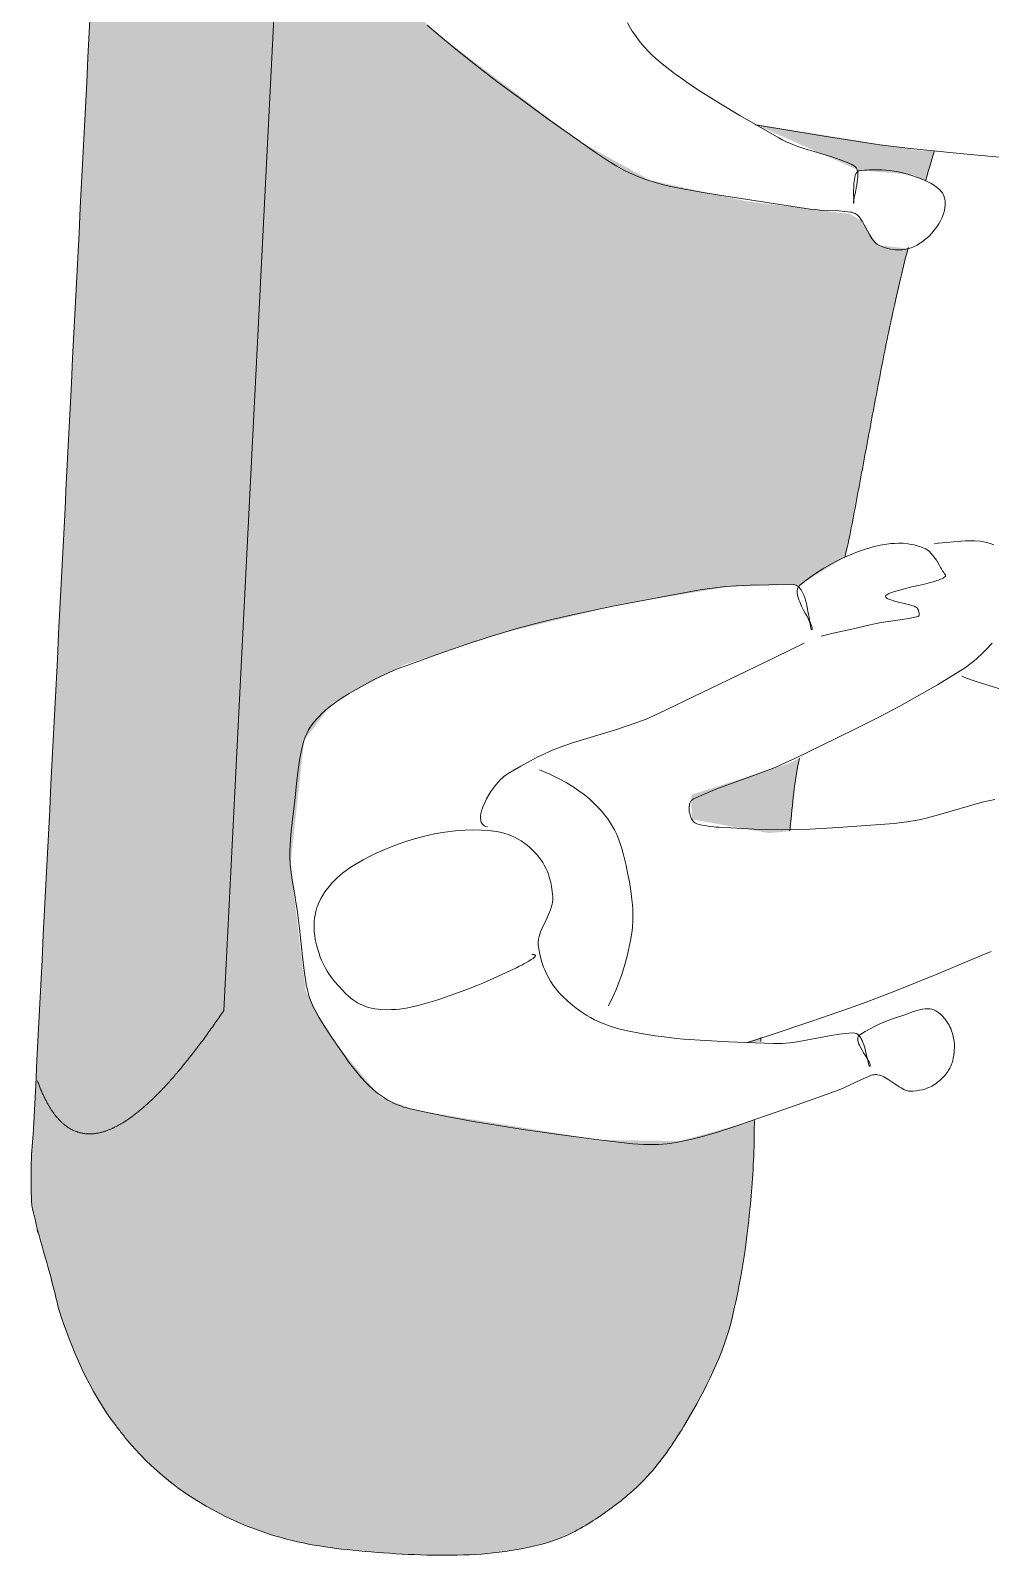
# Model space of a CAD drawing. Header units: millimetres. Extents: x 77208 to 83183, y 651 to 49284.
# Drawn here: x 79278 to 80255, y 36376 to 37927 of the extents above; entities that cross this region are included whole.
import ezdxf

# ---------------------------------------------------------------- set-up
doc = ezdxf.new("R2010")
doc.units = ezdxf.units.MM
doc.header["$MEASUREMENT"] = 0
doc.layers.add('FURN-FREE', color=1, linetype='Continuous', lineweight=0)
doc.layers.add('PRES-PEOP', color=42, linetype='Continuous', lineweight=0)

# ---------------------------------------------------------------- blocks, each defined once
blk = doc.blocks.new('MAN14_7')
at = {"color": 0, "linetype": 'ByBlock', "lineweight": -2, "flags": 128}
for points in [[(2.137, 2.732), (2.125, 3.008), (2.103, 3.422), (2.079, 3.836), (2.067, 4.015), (2.038, 4.328), (1.984, 4.796), (1.927, 5.263)], [(1.861, -0.742), (1.968, -0.54), (2.045, -0.388), (2.158, -0.159), (2.267, 0.072), (2.374, 0.308), (2.53, 0.663), (2.683, 1.021), (2.759, 1.204), (2.813, 1.342), (2.85, 1.447), (2.873, 1.527), (2.889, 1.587), (2.908, 1.679), (2.915, 1.725), (2.921, 1.772), (2.929, 1.868), (2.933, 1.951), (2.934, 2.024), (2.933, 2.151), (2.925, 2.341), (2.915, 2.532), (2.887, 2.997), (2.856, 3.462), (2.851, 3.513), (2.845, 3.558), (2.832, 3.635), (2.812, 3.752), (2.804, 3.81), (2.798, 3.869), (2.798, 3.883), (2.799, 3.896), (2.801, 3.908), (2.804, 3.919), (2.813, 3.94), (2.825, 3.96), (2.838, 3.977), (2.851, 3.992), (2.865, 4.007), (2.894, 4.033), (2.948, 4.078), (2.987, 4.112), (3.014, 4.139), (3.032, 4.159), (3.044, 4.176), (3.051, 4.188), (3.061, 4.208), (3.067, 4.228), (3.071, 4.247), (3.074, 4.266), (3.076, 4.284), (3.079, 4.318), (3.079, 4.348), (3.078, 4.375), (3.075, 4.398), (3.072, 4.418), (3.069, 4.436), (3.061, 4.466), (3.053, 4.488), (3.047, 4.503), (3.036, 4.526), (3.023, 4.548), (3.013, 4.563), (3.002, 4.577), (2.982, 4.602), (2.963, 4.622), (2.945, 4.639), (2.929, 4.654), (2.914, 4.666), (2.887, 4.686), (2.866, 4.701), (2.833, 4.722), (2.798, 4.741), (2.773, 4.753), (2.747, 4.764), (2.723, 4.773), (2.699, 4.78), (2.676, 4.786), (2.654, 4.79), (2.634, 4.793), (2.615, 4.796), (2.579, 4.798), (2.549, 4.797), (2.523, 4.794), (2.501, 4.79), (2.483, 4.784), (2.468, 4.779), (2.455, 4.773), (2.434, 4.761), (2.419, 4.75), (2.409, 4.741), (2.396, 4.726), (2.384, 4.708), (2.372, 4.686), (2.362, 4.665), (2.354, 4.645), (2.34, 4.607), (2.331, 4.573), (2.324, 4.543), (2.318, 4.517), (2.311, 4.47), (2.303, 4.4), (2.297, 4.33), (2.295, 4.3), (2.294, 4.271), (2.296, 4.216), (2.3, 4.167), (2.306, 4.124), (2.311, 4.087), (2.317, 4.055), (2.329, 4.001), (2.339, 3.963), (2.346, 3.936), (2.352, 3.917), (2.36, 3.89), (2.369, 3.865), (2.373, 3.858), (2.378, 3.853), (2.384, 3.848), (2.391, 3.845), (2.399, 3.842), (2.408, 3.84), (2.417, 3.838), (2.426, 3.837), (2.446, 3.837), (2.467, 3.837), (2.487, 3.839), (2.506, 3.841), (2.544, 3.847), (2.576, 3.853), (2.603, 3.859), (2.626, 3.864), (2.644, 3.868), (2.658, 3.871), (2.67, 3.874), (2.679, 3.876), (2.685, 3.878), (2.691, 3.879), (2.698, 3.88), (2.702, 3.881), (2.703, 3.881), (2.704, 3.881), (2.703, 3.88), (2.7, 3.879), (2.695, 3.878), (2.689, 3.877), (2.682, 3.876), (2.674, 3.876), (2.666, 3.876), (2.648, 3.875), (2.629, 3.875), (2.609, 3.875), (2.589, 3.875), (2.55, 3.875), (2.514, 3.873), (2.483, 3.871), (2.457, 3.868), (2.435, 3.865), (2.416, 3.861), (2.401, 3.858), (2.389, 3.854), (2.379, 3.85), (2.363, 3.842), (2.353, 3.835), (2.347, 3.83), (2.339, 3.821), (2.334, 3.81), (2.322, 3.771), (2.313, 3.731), (2.306, 3.691), (2.301, 3.652), (2.292, 3.575), (2.286, 3.504), (2.277, 3.375), (2.268, 3.277), (2.26, 3.204), (2.252, 3.15), (2.237, 3.071), (2.228, 3.033), (2.217, 2.996), (2.078, 2.56), (2.005, 2.342), (1.927, 2.125), (1.875, 1.992), (1.834, 1.893), (1.802, 1.82), (1.75, 1.711), (1.723, 1.656), (1.694, 1.601), (1.67, 1.559), (1.647, 1.521), (1.599, 1.453), (1.554, 1.396), (1.512, 1.348), (1.474, 1.308), (1.403, 1.241)]]:
    blk.add_lwpolyline(points, dxfattribs=at)
blk = doc.blocks.new('*U84')
at = {"color": 7, "linetype": 'ByBlock', "lineweight": -2}
blk.add_wipeout([(255.1, 39.7), (265, -66), (265, -165.8), (241.7, -244.5), (162.6, -415.9), (139.3, -447.2), (68.1, -479.1), (15.6, -491.1), (-111.5, -471.8), (-230.6, -423.9), (-259.8, -385.3), (-277.1, -305.5), (-281.1, -198.4), (-277.1, -76), (-264.5, 34.4), (-247.2, 104.9), (-265.8, 169.5), (-247.9, 240.6), (-250.5, 247.5), (-219.9, 321.7), (-144.1, 357.7), (-132.1, 372.4), (-136.8, 403), (-120.8, 476.1), (-98.8, 490.1), (-78.9, 474.1), (-72.9, 453.5), (-70.9, 309.8), (-116.8, 235.3), (-88.9, 108.3), (-75.1, 45.5), (-72.2, -28.8), (-71.1, -59.6), (-47, -66), (-12.4, 5.8), (12.3, 138.9), (15.6, 220.7), (28.2, 279.9), (66.8, 305.2), (123.3, 291.9), (151.9, 250.6), (177.2, 93.6), (186.5, -74.7), (209.8, 39.1), (202.5, 94.3), (210.5, 123.6), (230.4, 133.5), (257.1, 125.6), (277, 103.6), (280.3, 73.7), (259.7, 53.7)], dxfattribs=at)
at = {"linetype": 'ByBlock', "lineweight": -2, "xscale": 100.0000000000001, "yscale": 100.0000000000001, "zscale": 100.0000000000001}
blk.add_blockref('MAN14_7', (-26.7, -346.8), dxfattribs=at)
blk = doc.blocks.new('MAN14_8')
at = {"color": 0, "linetype": 'ByBlock', "lineweight": -2, "flags": 128}
for points in [[(-0.864, 5.845), (-0.832, 5.887), (-0.78, 5.963), (-0.742, 6.02), (-0.631, 6.194)], [(2.137, 2.732), (2.125, 3.008), (2.103, 3.422), (2.079, 3.836), (2.067, 4.015), (2.038, 4.327), (1.985, 4.795), (1.927, 5.263), (1.914, 5.381)], [(0.432, 5.831), (0.427, 5.701), (0.431, 5.239), (0.429, 5.123), (0.425, 5.037), (0.413, 4.908), (0.393, 4.781), (0.28, 4.219), (0.217, 3.939), (0.183, 3.8), (0.146, 3.662), (0.101, 3.509), (0.065, 3.395), (-0.05, 3.055), (-0.059, 3.028), (-0.068, 3.005), (-0.084, 2.965), (-0.098, 2.935), (-0.109, 2.913), (-0.126, 2.88), (-0.145, 2.848), (-0.15, 2.841), (-0.155, 2.836), (-0.161, 2.83), (-0.167, 2.826), (-0.174, 2.822), (-0.181, 2.818), (-0.195, 2.813), (-0.209, 2.809), (-0.223, 2.806), (-0.237, 2.805), (-0.25, 2.804), (-0.263, 2.804), (-0.275, 2.805), (-0.286, 2.806), (-0.306, 2.81), (-0.323, 2.815), (-0.337, 2.82), (-0.349, 2.825), (-0.358, 2.83), (-0.366, 2.835), (-0.372, 2.84), (-0.382, 2.849), (-0.387, 2.856), (-0.391, 2.862), (-0.395, 2.871), (-0.398, 2.881), (-0.418, 3.017), (-0.431, 3.137), (-0.464, 3.562), (-0.484, 3.775), (-0.498, 3.88), (-0.515, 3.985), (-0.599, 4.45), (-0.643, 4.683), (-0.689, 4.915), (-0.74, 5.149), (-0.781, 5.324), (-0.848, 5.584), (-0.921, 5.845), (-0.941, 5.907), (-0.961, 5.959), (-0.98, 6.004), (-0.997, 6.042), (-1.032, 6.109), (-1.06, 6.158), (-1.105, 6.233)], [(-2.064, 6.521), (-2.087, 6.488), (-2.106, 6.457), (-2.122, 6.427), (-2.135, 6.399), (-2.155, 6.344), (-2.17, 6.295), (-2.181, 6.252), (-2.238, 5.943)], [(-1.642, 4.577), (-1.637, 4.705), (-1.628, 4.898), (-1.619, 5.09), (-1.615, 5.151), (-1.61, 5.205), (-1.586, 5.392), (-1.575, 5.486), (-1.572, 5.533), (-1.569, 5.58), (-1.569, 5.583), (-1.57, 5.585), (-1.57, 5.587), (-1.572, 5.589), (-1.573, 5.591), (-1.575, 5.592), (-1.576, 5.594), (-1.578, 5.595), (-1.582, 5.597), (-1.587, 5.598), (-1.591, 5.6), (-1.595, 5.601), (-1.6, 5.601), (-1.608, 5.602), (-1.616, 5.602), (-1.622, 5.602), (-1.628, 5.602), (-1.632, 5.601), (-1.636, 5.601), (-1.64, 5.6), (-1.645, 5.599), (-1.648, 5.598), (-1.651, 5.597), (-1.654, 5.596), (-1.655, 5.596), (-1.656, 5.595), (-1.661, 5.591), (-1.666, 5.587), (-1.671, 5.581), (-1.676, 5.576), (-1.686, 5.562), (-1.696, 5.548), (-1.705, 5.533), (-1.714, 5.517), (-1.785, 5.394), (-1.794, 5.38), (-1.801, 5.368), (-1.807, 5.359), (-1.818, 5.344), (-1.825, 5.335), (-1.831, 5.329), (-1.838, 5.322), (-1.842, 5.32), (-1.845, 5.318), (-1.853, 5.317), (-1.859, 5.319), (-1.864, 5.325), (-1.868, 5.334), (-1.872, 5.346), (-1.874, 5.359), (-1.876, 5.375), (-1.877, 5.391), (-1.878, 5.408), (-1.879, 5.446), (-1.879, 5.485), (-1.878, 5.524), (-1.875, 5.602), (-1.872, 5.672), (-1.869, 5.732), (-1.868, 5.782), (-1.868, 5.823), (-1.868, 5.857), (-1.87, 5.883), (-1.872, 5.903), (-1.874, 5.919), (-1.876, 5.931), (-1.879, 5.94), (-1.885, 5.953), (-1.89, 5.96), (-1.894, 5.963), (-1.901, 5.964), (-1.91, 5.961), (-1.915, 5.958), (-1.928, 5.954), (-1.942, 5.949), (-1.956, 5.945), (-1.972, 5.941), (-1.987, 5.937), (-2.017, 5.93), (-2.045, 5.922), (-2.07, 5.915), (-2.092, 5.908), (-2.111, 5.901), (-2.127, 5.894), (-2.155, 5.881), (-2.174, 5.87), (-2.188, 5.86), (-2.198, 5.853), (-2.211, 5.84), (-2.223, 5.827), (-2.246, 5.796), (-2.265, 5.767), (-2.282, 5.738), (-2.295, 5.711), (-2.307, 5.685), (-2.327, 5.635), (-2.34, 5.59), (-2.35, 5.55), (-2.357, 5.515), (-2.367, 5.452), (-2.371, 5.405), (-2.374, 5.334), (-2.374, 5.263), (-2.368, 5.164), (-2.359, 5.077), (-2.347, 5.001), (-2.335, 4.935), (-2.322, 4.877), (-2.297, 4.779), (-2.275, 4.707), (-2.258, 4.655), (-2.23, 4.58), (-2.2, 4.508), (-2.194, 4.497), (-2.186, 4.488), (-2.177, 4.48), (-2.168, 4.474), (-2.157, 4.469), (-2.146, 4.465), (-2.134, 4.462), (-2.11, 4.459), (-2.085, 4.459), (-2.06, 4.46), (-2.036, 4.462), (-1.988, 4.469), (-1.946, 4.478), (-1.91, 4.486), (-1.879, 4.493), (-1.854, 4.499), (-1.832, 4.503), (-1.815, 4.507), (-1.801, 4.509), (-1.789, 4.511), (-1.771, 4.513), (-1.759, 4.514), (-1.751, 4.513), (-1.742, 4.512), (-1.735, 4.508), (-1.732, 4.505), (-1.732, 4.502), (-1.735, 4.501), (-1.739, 4.5), (-1.746, 4.5), (-1.754, 4.5), (-1.763, 4.501), (-1.774, 4.502), (-1.785, 4.503), (-1.809, 4.506), (-1.835, 4.509), (-1.861, 4.512), (-1.887, 4.515), (-1.939, 4.519), (-1.986, 4.522), (-2.027, 4.523), (-2.062, 4.522), (-2.091, 4.52), (-2.115, 4.516), (-2.135, 4.512), (-2.151, 4.508), (-2.164, 4.503), (-2.175, 4.498), (-2.192, 4.489), (-2.202, 4.48), (-2.209, 4.472), (-2.217, 4.46), (-2.223, 4.446), (-2.29, 4.206), (-2.336, 4.022), (-2.368, 3.883), (-2.389, 3.778), (-2.414, 3.62), (-2.424, 3.541), (-2.432, 3.462), (-2.505, 2.621), (-2.534, 2.2), (-2.544, 1.988), (-2.549, 1.776), (-2.55, 1.608), (-2.544, 1.315), (-2.535, 1.097), (-2.515, 0.768), (-2.491, 0.439), (-2.484, 0.358), (-2.475, 0.288), (-2.457, 0.166), (-2.44, 0.075), (-2.426, 0.006), (-2.401, -0.097), (-2.374, -0.2), (-2.349, -0.284), (-2.325, -0.358), (-2.3, -0.421), (-2.277, -0.475), (-2.254, -0.521), (-2.232, -0.56), (-2.212, -0.593), (-2.193, -0.621), (-2.157, -0.667), (-2.128, -0.699), (-2.104, -0.721), (-2.066, -0.753), (-2.025, -0.781), (-1.962, -0.818), (-1.907, -0.847), (-1.857, -0.871), (-1.77, -0.909), (-1.637, -0.963), (-1.503, -1.014), (-1.187, -1.145), (-1.108, -1.176), (-1.048, -1.197), (-1.002, -1.212), (-0.934, -1.231), (-0.864, -1.246), (-0.806, -1.256), (-0.705, -1.27), (-0.551, -1.287), (-0.474, -1.295), (-0.398, -1.305), (-0.209, -1.333), (0.073, -1.38), (0.215, -1.402), (0.357, -1.42), (0.404, -1.424), (0.447, -1.425), (0.488, -1.424), (0.526, -1.421), (0.597, -1.412), (0.658, -1.4), (0.712, -1.387), (0.807, -1.36), (0.948, -1.314), (1.09, -1.265), (1.166, -1.239), (1.232, -1.216), (1.288, -1.194), (1.337, -1.174), (1.42, -1.137), (1.481, -1.105), (1.526, -1.08), (1.559, -1.059), (1.609, -1.026), (1.657, -0.989), (1.689, -0.962), (1.715, -0.938), (1.737, -0.916), (1.755, -0.896), (1.77, -0.878), (1.796, -0.846), (1.813, -0.821), (1.826, -0.802), (1.844, -0.772), (1.861, -0.742), (1.967, -0.54), (2.045, -0.389), (2.158, -0.16), (2.267, 0.072), (2.374, 0.308), (2.53, 0.664), (2.683, 1.021), (2.76, 1.204), (2.814, 1.342), (2.85, 1.448), (2.874, 1.528), (2.89, 1.588), (2.908, 1.679), (2.916, 1.726), (2.921, 1.772), (2.928, 1.867), (2.932, 1.95), (2.933, 2.095), (2.931, 2.204), (2.924, 2.368), (2.915, 2.532), (2.888, 2.999), (2.872, 3.231), (2.856, 3.462), (2.851, 3.513), (2.845, 3.557), (2.832, 3.635), (2.812, 3.752), (2.804, 3.811), (2.798, 3.869), (2.798, 3.883), (2.799, 3.895), (2.801, 3.907), (2.805, 3.919), (2.809, 3.929), (2.819, 3.95), (2.832, 3.968), (2.846, 3.984), (2.86, 3.999), (2.89, 4.027), (2.946, 4.074), (2.987, 4.109), (3.002, 4.123), (3.025, 4.147), (3.04, 4.166), (3.049, 4.181), (3.055, 4.192), (3.062, 4.21), (3.067, 4.228), (3.073, 4.265), (3.076, 4.298), (3.078, 4.327), (3.078, 4.353), (3.076, 4.376), (3.074, 4.397), (3.071, 4.415), (3.068, 4.43), (3.061, 4.459), (3.054, 4.481), (3.047, 4.497), (3.036, 4.522), (3.023, 4.548), (3.011, 4.568), (3, 4.585), (2.989, 4.601), (2.979, 4.614), (2.969, 4.626), (2.959, 4.637), (2.941, 4.655), (2.924, 4.67), (2.909, 4.681), (2.896, 4.691), (2.872, 4.706), (2.854, 4.716), (2.826, 4.729), (2.798, 4.741), (2.775, 4.749), (2.754, 4.756), (2.733, 4.762), (2.713, 4.767), (2.675, 4.773), (2.64, 4.776), (2.61, 4.777), (2.582, 4.775), (2.558, 4.773), (2.537, 4.769), (2.518, 4.765), (2.485, 4.755), (2.46, 4.746), (2.441, 4.738), (2.413, 4.724), (2.384, 4.708), (2.371, 4.7), (2.36, 4.691), (2.351, 4.683), (2.342, 4.674), (2.327, 4.657), (2.316, 4.639), (2.307, 4.622), (2.301, 4.606), (2.296, 4.59), (2.293, 4.575), (2.288, 4.545), (2.287, 4.518), (2.287, 4.495), (2.289, 4.453), (2.294, 4.391), (2.296, 4.36), (2.297, 4.33), (2.299, 4.27), (2.302, 4.218), (2.307, 4.172), (2.318, 4.092), (2.328, 4.033), (2.337, 3.989), (2.352, 3.926), (2.369, 3.865), (2.373, 3.856), (2.377, 3.849), (2.383, 3.844), (2.39, 3.839), (2.397, 3.836), (2.404, 3.833), (2.413, 3.832), (2.421, 3.831), (2.439, 3.83), (2.457, 3.831), (2.475, 3.834), (2.492, 3.837), (2.526, 3.844), (2.556, 3.852), (2.582, 3.86), (2.603, 3.866), (2.622, 3.871), (2.636, 3.875), (2.649, 3.879), (2.659, 3.881), (2.667, 3.882), (2.679, 3.884), (2.687, 3.885), (2.693, 3.884), (2.699, 3.883), (2.703, 3.88), (2.705, 3.877), (2.704, 3.875), (2.702, 3.873), (2.698, 3.872), (2.693, 3.871), (2.687, 3.871), (2.679, 3.87), (2.672, 3.871), (2.663, 3.871), (2.644, 3.872), (2.625, 3.873), (2.604, 3.874), (2.585, 3.875), (2.545, 3.876), (2.51, 3.877), (2.479, 3.876), (2.453, 3.874), (2.431, 3.871), (2.413, 3.868), (2.398, 3.864), (2.386, 3.86), (2.376, 3.856), (2.368, 3.852), (2.356, 3.844), (2.348, 3.837), (2.344, 3.831), (2.338, 3.821), (2.334, 3.81), (2.323, 3.76), (2.308, 3.666), (2.298, 3.582), (2.272, 3.286), (2.264, 3.212), (2.255, 3.157), (2.239, 3.076), (2.217, 2.996), (2.077, 2.559), (2.004, 2.341), (1.927, 2.125), (1.901, 2.058), (1.854, 1.942), (1.817, 1.856), (1.757, 1.728), (1.694, 1.601), (1.649, 1.52), (1.607, 1.452), (1.567, 1.395), (1.529, 1.347), (1.494, 1.307), (1.462, 1.273), (1.432, 1.244), (1.377, 1.195), (1.332, 1.159), (1.296, 1.134), (1.239, 1.096), (1.178, 1.06), (1.142, 1.041), (1.109, 1.025), (1.078, 1.012), (1.049, 1), (0.995, 0.982), (0.948, 0.97), (0.907, 0.962), (0.871, 0.957), (0.84, 0.953), (0.786, 0.95), (0.746, 0.95), (0.685, 0.952), (0.625, 0.958), (0.609, 0.961), (0.58, 0.969), (0.553, 0.98), (0.528, 0.992), (0.506, 1.006), (0.485, 1.021), (0.447, 1.051), (0.382, 1.108), (0.333, 1.15), (0.296, 1.179), (0.267, 1.198), (0.245, 1.21), (0.228, 1.218), (0.202, 1.228), (0.175, 1.235), (0.121, 1.244), (0.073, 1.251), (0.031, 1.254), (-0.006, 1.256), (-0.039, 1.255), (-0.068, 1.254), (-0.094, 1.251), (-0.116, 1.248), (-0.156, 1.239), (-0.187, 1.231), (-0.21, 1.224), (-0.246, 1.21), (-0.282, 1.194), (-0.317, 1.176), (-0.348, 1.159), (-0.375, 1.142), (-0.399, 1.125), (-0.421, 1.109), (-0.459, 1.078), (-0.489, 1.049), (-0.513, 1.023), (-0.533, 0.999), (-0.549, 0.978), (-0.576, 0.939), (-0.593, 0.909), (-0.618, 0.862), (-0.639, 0.813), (-0.673, 0.719), (-0.699, 0.635), (-0.718, 0.559), (-0.732, 0.493), (-0.743, 0.434), (-0.757, 0.33), (-0.765, 0.251), (-0.77, 0.132), (-0.77, 0.014), (-0.767, -0.065), (-0.763, -0.134), (-0.758, -0.194), (-0.747, -0.297), (-0.735, -0.375), (-0.725, -0.434), (-0.706, -0.522), (-0.683, -0.611), (-0.666, -0.668), (-0.649, -0.716), (-0.633, -0.756), (-0.617, -0.791), (-0.603, -0.821), (-0.589, -0.846), (-0.563, -0.89), (-0.541, -0.923), (-0.524, -0.947), (-0.496, -0.983), (-0.465, -1.018), (-0.444, -1.04), (-0.423, -1.059), (-0.403, -1.076), (-0.384, -1.091), (-0.365, -1.104), (-0.329, -1.126), (-0.297, -1.143), (-0.268, -1.156), (-0.242, -1.166), (-0.197, -1.181), (-0.162, -1.19), (-0.136, -1.196), (-0.097, -1.203), (-0.058, -1.207), (-0.001, -1.211), (0.048, -1.211), (0.092, -1.21), (0.13, -1.207), (0.164, -1.203), (0.194, -1.198), (0.246, -1.188), (0.286, -1.178), (0.316, -1.169), (0.361, -1.153), (0.407, -1.134), (0.466, -1.107), (0.515, -1.082), (0.556, -1.059), (0.59, -1.038), (0.618, -1.018), (0.642, -1), (0.661, -0.983), (0.678, -0.968), (0.705, -0.94), (0.723, -0.918), (0.737, -0.9), (0.755, -0.873), (0.771, -0.844), (0.786, -0.813), (0.798, -0.784), (0.809, -0.756), (0.827, -0.702), (0.839, -0.654), (0.848, -0.611), (0.855, -0.573), (0.864, -0.507), (0.868, -0.456), (0.872, -0.381), (0.872, -0.306), (0.869, -0.183), (0.865, -0.09), (0.855, 0.048), (0.843, 0.188), (0.841, 0.211), (0.838, 0.236), (0.835, 0.261), (0.829, 0.315), (0.822, 0.369), (0.814, 0.422), (0.799, 0.524), (0.785, 0.613), (0.771, 0.687), (0.765, 0.717), (0.76, 0.745), (0.754, 0.769), (0.749, 0.79), (0.74, 0.826), (0.732, 0.853), (0.725, 0.873), (0.719, 0.886), (0.714, 0.896), (0.71, 0.901), (0.706, 0.904), (0.703, 0.906), (0.698, 0.904), (0.694, 0.9), (0.691, 0.895), (0.687, 0.885), (0.683, 0.871)], [(-0.689, 0.789), (-0.697, 0.774), (-0.706, 0.762), (-0.717, 0.753), (-0.727, 0.746), (-0.739, 0.742), (-0.751, 0.74), (-0.763, 0.739), (-0.775, 0.74), (-0.787, 0.742), (-0.813, 0.749), (-0.837, 0.76), (-0.861, 0.774), (-0.884, 0.788), (-0.906, 0.804), (-0.926, 0.821), (-0.965, 0.855), (-0.997, 0.888), (-1.024, 0.918), (-1.047, 0.946), (-1.066, 0.97), (-1.096, 1.014), (-1.115, 1.046), (-1.128, 1.07), (-1.136, 1.087), (-1.146, 1.113), (-1.154, 1.137), (-1.191, 1.281), (-1.217, 1.39), (-1.235, 1.471), (-1.246, 1.532), (-1.26, 1.625), (-1.27, 1.718), (-1.278, 1.849), (-1.289, 2.309), (-1.293, 2.423), (-1.298, 2.509), (-1.31, 2.637), (-1.328, 2.764), (-1.415, 3.258), (-1.503, 3.752), (-1.561, 4.072), (-1.619, 4.392)], [(1.396, 1.482), (1.319, 1.55), (1.25, 1.607), (1.189, 1.654), (1.134, 1.693), (1.036, 1.757), (0.961, 1.802), (0.903, 1.833), (0.816, 1.878), (0.727, 1.918), (0.693, 1.932), (0.628, 1.955), (0.57, 1.972), (0.519, 1.984), (0.473, 1.994), (0.392, 2.008), (0.331, 2.017), (0.238, 2.027), (0.146, 2.034), (0.069, 2.039), (0.002, 2.043), (-0.056, 2.044), (-0.107, 2.044), (-0.151, 2.042), (-0.19, 2.04), (-0.258, 2.032), (-0.31, 2.023), (-0.348, 2.014), (-0.406, 1.997), (-0.436, 1.987), (-0.465, 1.976), (-0.516, 1.954), (-0.563, 1.932), (-0.604, 1.91), (-0.679, 1.865), (-0.741, 1.822), (-0.792, 1.783), (-0.836, 1.746), (-0.908, 1.679), (-0.959, 1.626), (-1.033, 1.542), (-1.104, 1.453)]]:
    blk.add_lwpolyline(points, dxfattribs=at)
blk = doc.blocks.new('*U86')
at = {"color": 7, "linetype": 'ByBlock', "lineweight": -2}
blk.add_wipeout([(255.1, 39.7), (265, -66), (265, -165.8), (241.7, -244.5), (162.6, -415.9), (139.3, -447.2), (68.1, -479.1), (15.6, -491.1), (-111.5, -471.8), (-230.6, -423.9), (-259.8, -385.3), (-277.1, -305.5), (-281.1, -198.4), (-277.1, -76), (-264.5, 34.4), (-247.2, 104.9), (-265.8, 169.5), (-247.9, 240.6), (-250.5, 247.5), (-219.9, 321.7), (-144.1, 357.7), (-132.1, 372.4), (-136.8, 403), (-120.8, 476.1), (-98.8, 490.1), (-78.9, 474.1), (-72.9, 453.5), (-70.9, 309.8), (-116.8, 235.3), (-88.9, 108.3), (-75.1, 45.5), (-72.2, -28.8), (-71.1, -59.6), (-47, -66), (-12.4, 5.8), (12.3, 138.9), (15.6, 220.7), (28.2, 279.9), (66.8, 305.2), (123.3, 291.9), (151.9, 250.6), (177.2, 93.6), (186.5, -74.7), (209.8, 39.1), (202.5, 94.3), (210.5, 123.6), (230.4, 133.5), (257.1, 125.6), (277, 103.6), (280.3, 73.7), (259.7, 53.7)], dxfattribs=at)
at = {"linetype": 'ByBlock', "lineweight": -2, "xscale": 100, "yscale": 100, "zscale": 100}
blk.add_blockref('MAN14_8', (-26.7, -346.8), dxfattribs=at)

msp = doc.modelspace()

# ---------------------------------------------------------------- hatches: boundary and pattern name
at = {"layer": 'FURN-FREE'}
h = msp.add_hatch(color=7, dxfattribs=at)
edge = h.paths.add_edge_path()
edge.add_line((79281.1, 36803.2), (79364.1, 38434.8))
edge.add_line((79364.1, 38434.8), (79364.1, 38434.8))
edge.add_line((79364.1, 38434.8), (79383.9, 38518.9))
edge.add_spline(control_points=[(79383.9, 38518.9), (79387, 38532.2), (79390.6, 38545.3), (79394.5, 38558.3), (79398.4, 38571.3), (79402.8, 38584.2), (79407.6, 38597), (79412.3, 38609.8), (79417.3, 38622.5), (79422.4, 38635.1), (79427.6, 38647.9), (79433, 38660.5), (79438.5, 38673.1), (79445.7, 38689.2), (79453.4, 38705.1), (79461.5, 38720.8), (79469.6, 38736.5), (79478.3, 38751.6), (79487.5, 38766.6), (79496.8, 38781.6), (79506.5, 38796.2), (79516.6, 38810.7), (79526.8, 38825.2), (79537.5, 38839.4), (79548.6, 38853.3), (79570.1, 38880.2), (79592.9, 38905.7), (79616.6, 38930.7), (79640.3, 38955.6), (79665.2, 38978.8), (79691.4, 39001.2), (79732.9, 39036.6), (79775.6, 39070), (79821.3, 39099.9), (79856.3, 39122.6), (79892, 39143.6), (79928.3, 39164), (79964.7, 39184.4), (80001.2, 39204), (80038.8, 39222.2), (80090.9, 39247.3), (80144.3, 39269.3), (80199.1, 39288), (80212.6, 39292.7), (80226.3, 39296.7), (80240, 39300.4), (80253.7, 39304.2), (80267.3, 39307.4), (80281.3, 39310.4), (80345.2, 39324.1), (80409.6, 39336.7), (80474.2, 39334.6), (80474.2, 39334.6), (80474.2, 39334.6), (80474.2, 39334.6), (80492.1, 39333.3), (80509.9, 39332.2), (80527.7, 39329.7), (80566.3, 39324.1), (80597.6, 39296.3), (80629.2, 39272.3), (80629.6, 39272), (80630, 39271.7), (80630.4, 39271.3), (80634.1, 39267.2), (80637.3, 39262.9), (80640.4, 39258.3), (80648.6, 39246.3), (80655.9, 39234.4), (80662, 39221), (80675.4, 39191.3), (80684.9, 39160.7), (80687.3, 39128.8), (80688.6, 39112.2), (80689.1, 39095.5), (80689.2, 39078.9), (80689.2, 39061.1), (80690.7, 39043.1), (80688.6, 39025.4), (80687.5, 39015.6), (80686.3, 39005.7), (80685.1, 38995.9), (80684.6, 38990.9), (80684, 38986), (80683.4, 38981), (80682.8, 38976), (80681.9, 38971.1), (80680.8, 38966.2), (80673.5, 38934), (80663, 38902.7), (80649, 38872.7), (80635, 38842.7), (80620.5, 38813.3), (80604.9, 38784.3), (80597.9, 38771.4), (80591, 38758.4), (80583.8, 38745.6), (80576.7, 38732.8), (80569.2, 38720.2), (80562, 38707.4), (80547.8, 38681.9), (80533.4, 38656.4), (80521.3, 38629.8), (80502.3, 38588.1), (80483.5, 38546.3), (80464.5, 38504.6), (80440.2, 38451.1), (80415.8, 38397.7), (80391.5, 38344.2), (80374.8, 38307.5), (80357.9, 38270.9), (80344.4, 38233), (80330.1, 38192.8), (80316, 38152.6), (80301.9, 38112.4), (80280.2, 38050.6), (80258.5, 37988.9), (80236.9, 37927.1), (80221.2, 37882.1), (80207.1, 37836.6), (80193.7, 37790.9), (80186.9, 37768), (80180.8, 37745), (80175, 37721.9), (80169.2, 37698.8), (80163.4, 37675.6), (80158.3, 37652.4), (80153.6, 37631.2), (80149, 37610), (80144.9, 37588.7), (80140.8, 37567.4), (80136.7, 37546.1), (80132.7, 37524.8), (80128.7, 37503.5), (80124.8, 37482.2), (80120.8, 37460.9), (80116.8, 37439.6), (80113, 37418.3), (80108.2, 37397.2), (80100.1, 37361.3), (80091.6, 37325.5), (80083.3, 37289.7), (80079.1, 37271.8), (80074.8, 37253.9), (80070.7, 37235.9), (80066.5, 37218), (80062.8, 37200), (80059.5, 37181.9), (80057.3, 37170.3), (80055.5, 37158.7), (80054.3, 37147), (80053, 37135.3), (80051.8, 37123.6), (80050.8, 37111.8), (80049.7, 37100.1), (80048.8, 37088.4), (80047.7, 37076.6), (80046.6, 37064.9), (80045.3, 37053.2), (80043.7, 37041.6), (80042, 37029.6), (80040.2, 37017.7), (80038, 37005.9), (80035.8, 36994), (80033.7, 36982.2), (80031.5, 36970.3), (80029.3, 36958.5), (80027.2, 36946.6), (80025.1, 36934.7), (80022.5, 36920.1), (80021.6, 36905.2), (80020.3, 36890.4), (80019.5, 36880.5), (80018.6, 36870.6), (80017.8, 36860.7), (80016.9, 36848.6), (80015.9, 36836.6), (80015.1, 36824.5), (80014.2, 36812), (80014.7, 36799.5), (80014.3, 36787.1), (80013.8, 36774.6), (80012.9, 36762.2), (80012, 36749.7), (80008.8, 36705.7), (80002.6, 36662.2), (79992.4, 36618.8), (79983.3, 36580.1), (79965.3, 36545.1), (79944.9, 36510.6), (79934, 36492.1), (79922.4, 36475), (79908.3, 36459), (79901.3, 36451.1), (79893.9, 36443.9), (79885.8, 36437), (79873.9, 36426.9), (79861.6, 36418.1), (79848.3, 36409.7), (79834.2, 36400.7), (79819.8, 36393.3), (79803.6, 36388.7), (79771.4, 36379.4), (79739.1, 36376.3), (79706.6, 36376.1), (79673.2, 36375.7), (79639.7, 36377.8), (79606.2, 36381.1), (79575.9, 36384.1), (79546.3, 36389), (79516.8, 36399), (79461.1, 36417.9), (79411.2, 36450.4), (79374.5, 36495.9), (79373.9, 36496.6), (79373.5, 36497.4), (79373, 36498.1), (79370.5, 36501.2), (79367.8, 36504.3), (79365.4, 36507.5), (79338.9, 36541.3), (79318.8, 36589.8), (79307.9, 36624), (79307.8, 36624.1), (79308, 36623.4), (79307.9, 36623.5), (79304.8, 36636.5), (79301.5, 36649.7), (79298, 36662.7), (79294.1, 36677.5), (79289.4, 36692.2), (79285.7, 36706.8), (79285.6, 36707.6), (79285.8, 36703.8), (79285.7, 36704.5), (79284.6, 36714.9), (79280, 36725.4), (79279.5, 36736.1), (79278.4, 36759), (79279, 36781.9), (79281.1, 36804.7)], knot_values=[0, 0, 0, 0, 0.007408, 0.007408, 0.007408, 0.014816, 0.014816, 0.014816, 0.022253, 0.022253, 0.022253, 0.029731, 0.029731, 0.029731, 0.039355, 0.039355, 0.039355, 0.048918, 0.048918, 0.048918, 0.058499, 0.058499, 0.058499, 0.068172, 0.068172, 0.068172, 0.086885, 0.086885, 0.086885, 0.105533, 0.105533, 0.105533, 0.13516, 0.13516, 0.13516, 0.157805, 0.157805, 0.157805, 0.180468, 0.180468, 0.180468, 0.211926, 0.211926, 0.211926, 0.219703, 0.219703, 0.219703, 0.22741, 0.22741, 0.22741, 0.262698, 0.262698, 0.262698, 0.262711, 0.262711, 0.262711, 0.272451, 0.272451, 0.272451, 0.293628, 0.293628, 0.293628, 0.29391, 0.29391, 0.29391, 0.29688, 0.29688, 0.29688, 0.304711, 0.304711, 0.304711, 0.322059, 0.322059, 0.322059, 0.331134, 0.331134, 0.331134, 0.340838, 0.340838, 0.340838, 0.346246, 0.346246, 0.346246, 0.348955, 0.348955, 0.348955, 0.351687, 0.351687, 0.351687, 0.369621, 0.369621, 0.369621, 0.387556, 0.387556, 0.387556, 0.395551, 0.395551, 0.395551, 0.403528, 0.403528, 0.403528, 0.419445, 0.419445, 0.419445, 0.444402, 0.444402, 0.444402, 0.476403, 0.476403, 0.476403, 0.498334, 0.498334, 0.498334, 0.521545, 0.521545, 0.521545, 0.557196, 0.557196, 0.557196, 0.583139, 0.583139, 0.583139, 0.596116, 0.596116, 0.596116, 0.609094, 0.609094, 0.609094, 0.620902, 0.620902, 0.620902, 0.632706, 0.632706, 0.632706, 0.644508, 0.644508, 0.644508, 0.656304, 0.656304, 0.656304, 0.676341, 0.676341, 0.676341, 0.686362, 0.686362, 0.686362, 0.696383, 0.696383, 0.696383, 0.702789, 0.702789, 0.702789, 0.709202, 0.709202, 0.709202, 0.715618, 0.715618, 0.715618, 0.722024, 0.722024, 0.722024, 0.728582, 0.728582, 0.728582, 0.735148, 0.735148, 0.735148, 0.741714, 0.741714, 0.741714, 0.749817, 0.749817, 0.749817, 0.755226, 0.755226, 0.755226, 0.761811, 0.761811, 0.761811, 0.768608, 0.768608, 0.768608, 0.775398, 0.775398, 0.775398, 0.79943, 0.79943, 0.79943, 0.820892, 0.820892, 0.820892, 0.832364, 0.832364, 0.832364, 0.838083, 0.838083, 0.838083, 0.846508, 0.846508, 0.846508, 0.855483, 0.855483, 0.855483, 0.873229, 0.873229, 0.873229, 0.891483, 0.891483, 0.891483, 0.908035, 0.908035, 0.908035, 0.939289, 0.939289, 0.939289, 0.939771, 0.939771, 0.939771, 0.941967, 0.941967, 0.941967, 0.965553, 0.965553, 0.965553, 0.965635, 0.965635, 0.965635, 0.972972, 0.972972, 0.972972, 0.981288, 0.981288, 0.981288, 0.981704, 0.981704, 0.981704, 0.987556, 0.987556, 0.987556, 1, 1, 1, 1], degree=3, periodic=0)
edge.add_line((79281.1, 36804.7), (79281.1, 36803.2))

# ---------------------------------------------------------------- linework, layer by layer
at = {"layer": 'FURN-FREE', "linetype": 'Continuous', "lineweight": 0}
msp.add_line((79475, 36930), (79542.1, 38261.1), dxfattribs=at)
at = {"layer": 'FURN-FREE', "linetype": 'Continuous', "lineweight": 0, "flags": 128}
msp.add_lwpolyline([(79285.6, 36858.4), (79286, 36857.3), (79286.4, 36856.3), (79286.8, 36855.3), (79287.1, 36854.2), (79287.5, 36853.2), (79287.9, 36852.2), (79288.3, 36851.2), (79288.7, 36850.2), (79289.1, 36849.3), (79289.5, 36848.3), (79289.9, 36847.4), (79290.3, 36846.4), (79290.8, 36845.5), (79291.2, 36844.6), (79291.6, 36843.7), (79292, 36842.8), (79292.4, 36841.9), (79292.9, 36841), (79293.3, 36840.1), (79293.7, 36839.3), (79294.2, 36838.4), (79294.6, 36837.6), (79295, 36836.8), (79295.5, 36835.9), (79295.9, 36835.1), (79296.4, 36834.3), (79296.8, 36833.6), (79297.3, 36832.8), (79297.8, 36832), (79298.2, 36831.3), (79298.7, 36830.5), (79299.2, 36829.8), (79299.6, 36829.1), (79300.1, 36828.4), (79300.6, 36827.7), (79301, 36827), (79301.5, 36826.3), (79302, 36825.6), (79302.5, 36825), (79303, 36824.3), (79303.5, 36823.7), (79304, 36823), (79304.5, 36822.4), (79305, 36821.8), (79305.5, 36821.2), (79306, 36820.6), (79306.5, 36820.1), (79307, 36819.5), (79307.5, 36818.9), (79308, 36818.4), (79308.6, 36817.9), (79309.1, 36817.4), (79309.6, 36816.8), (79310.1, 36816.3), (79310.7, 36815.8), (79311.2, 36815.4), (79311.7, 36814.9), (79312.3, 36814.4), (79312.8, 36814), (79313.4, 36813.6), (79313.9, 36813.1), (79314.5, 36812.7), (79315, 36812.3), (79315.6, 36811.9), (79316.2, 36811.5), (79316.7, 36811.1), (79317.3, 36810.8), (79317.9, 36810.4), (79318.4, 36810.1), (79319, 36809.7), (79319.6, 36809.4), (79320.2, 36809.1), (79320.7, 36808.8), (79321.3, 36808.5), (79321.9, 36808.2), (79322.5, 36808), (79323.1, 36807.7), (79323.7, 36807.5), (79324.3, 36807.2), (79324.9, 36807), (79325.5, 36806.8), (79326.1, 36806.6), (79326.7, 36806.4), (79327.3, 36806.2), (79328, 36806), (79328.6, 36805.8), (79329.2, 36805.7), (79329.8, 36805.5), (79330.5, 36805.4), (79331.1, 36805.3), (79331.7, 36805.2), (79332.4, 36805.1), (79333, 36805), (79333.6, 36804.9), (79334.3, 36804.8), (79334.9, 36804.8), (79335.6, 36804.7), (79336.2, 36804.7), (79336.9, 36804.6), (79337.5, 36804.6), (79338.2, 36804.6), (79338.9, 36804.6), (79339.5, 36804.6), (79340.2, 36804.6), (79340.9, 36804.7), (79341.6, 36804.7), (79342.2, 36804.8), (79342.9, 36804.8), (79343.6, 36804.9), (79344.3, 36805), (79345, 36805.1), (79345.7, 36805.2), (79346.4, 36805.3), (79347.1, 36805.4), (79347.8, 36805.6), (79348.5, 36805.7), (79349.2, 36805.9), (79349.9, 36806.1), (79350.6, 36806.2), (79351.3, 36806.4), (79352, 36806.6), (79352.8, 36806.8), (79353.5, 36807.1), (79354.2, 36807.3), (79355, 36807.5), (79355.7, 36807.8), (79356.4, 36808.1), (79357.2, 36808.3), (79357.9, 36808.6), (79358.6, 36808.9), (79359.4, 36809.2), (79360.1, 36809.5), (79360.9, 36809.9), (79361.7, 36810.2), (79362.4, 36810.6), (79363.2, 36810.9), (79363.9, 36811.3), (79364.7, 36811.7), (79365.5, 36812), (79366.2, 36812.4), (79367, 36812.9), (79367.8, 36813.3), (79368.6, 36813.7), (79369.4, 36814.2), (79370.1, 36814.6), (79370.9, 36815.1), (79371.7, 36815.5), (79372.5, 36816), (79373.3, 36816.5), (79374.1, 36817), (79374.9, 36817.5), (79375.7, 36818.1), (79376.5, 36818.6), (79377.4, 36819.2), (79378.2, 36819.7), (79379, 36820.3), (79379.8, 36820.9), (79380.6, 36821.4), (79381.5, 36822), (79382.3, 36822.7), (79383.1, 36823.3), (79384, 36823.9), (79384.8, 36824.5), (79385.6, 36825.2), (79386.5, 36825.9), (79387.3, 36826.5), (79388.2, 36827.2), (79389, 36827.9), (79389.9, 36828.6), (79390.7, 36829.3), (79391.6, 36830.1), (79392.5, 36830.8), (79393.3, 36831.5), (79394.2, 36832.3), (79395.1, 36833.1), (79395.9, 36833.8), (79396.8, 36834.6), (79397.7, 36835.4), (79398.6, 36836.2), (79399.5, 36837.1), (79400.3, 36837.9), (79401.2, 36838.7), (79402.1, 36839.6), (79403, 36840.4), (79403.9, 36841.3), (79404.8, 36842.2), (79405.7, 36843.1), (79406.6, 36844), (79407.6, 36844.9), (79408.5, 36845.8), (79409.4, 36846.8), (79410.3, 36847.7), (79411.2, 36848.7), (79412.2, 36849.6), (79413.1, 36850.6), (79414, 36851.6), (79414.9, 36852.6), (79415.9, 36853.6), (79415.9, 36853.6), (79416.8, 36854.6), (79417.8, 36855.6), (79418.7, 36856.7), (79419.7, 36857.7), (79420.6, 36858.8), (79421.6, 36859.9), (79422.5, 36861), (79423.5, 36862), (79424.4, 36863.1), (79425.4, 36864.3), (79426.4, 36865.4), (79427.3, 36866.5), (79428.3, 36867.7), (79429.3, 36868.8), (79430.3, 36870), (79431.3, 36871.2), (79432.2, 36872.3), (79433.2, 36873.5), (79434.2, 36874.8), (79435.2, 36876), (79436.2, 36877.2), (79437.2, 36878.4), (79438.2, 36879.7), (79439.2, 36880.9), (79440.2, 36882.2), (79441.2, 36883.5), (79442.2, 36884.8), (79443.3, 36886.1), (79444.3, 36887.4), (79445.3, 36888.7), (79446.3, 36890.1), (79447.3, 36891.4), (79448.4, 36892.8), (79449.4, 36894.1), (79450.4, 36895.5), (79451.5, 36896.9), (79452.5, 36898.3), (79453.6, 36899.7), (79454.6, 36901.1), (79455.7, 36902.5), (79456.7, 36904), (79457.8, 36905.4), (79458.8, 36906.9), (79459.9, 36908.3), (79460.9, 36909.8), (79462, 36911.3), (79463.1, 36912.8), (79464.2, 36914.3), (79465.2, 36915.8), (79466.3, 36917.4), (79467.4, 36918.9), (79468.5, 36920.5), (79469.6, 36922), (79470.7, 36923.6), (79471.7, 36925.2), (79472.8, 36926.8), (79473.9, 36928.4), (79475, 36930)], dxfattribs=at)
at = {"layer": 'FURN-FREE'}
msp.add_open_spline([(79281.1, 36803.2), (79308.8, 37347.1), (79336.4, 37891), (79364.1, 38434.8), (79364.1, 38434.8), (79364.1, 38434.8), (79364.1, 38434.8), (79370.7, 38462.9), (79377.3, 38490.9), (79383.9, 38518.9), (79387, 38532.2), (79390.6, 38545.3), (79394.5, 38558.3), (79398.4, 38571.3), (79402.8, 38584.2), (79407.6, 38597), (79412.3, 38609.8), (79417.3, 38622.5), (79422.4, 38635.1), (79427.6, 38647.9), (79433, 38660.5), (79438.5, 38673.1), (79445.7, 38689.2), (79453.4, 38705.1), (79461.5, 38720.8), (79469.6, 38736.5), (79478.3, 38751.6), (79487.5, 38766.6), (79496.8, 38781.6), (79506.5, 38796.2), (79516.6, 38810.7), (79526.8, 38825.2), (79537.5, 38839.4), (79548.6, 38853.3), (79570.1, 38880.2), (79592.9, 38905.7), (79616.6, 38930.7), (79640.3, 38955.6), (79665.2, 38978.8), (79691.4, 39001.2), (79732.9, 39036.6), (79775.6, 39070), (79821.3, 39099.9), (79856.3, 39122.6), (79892, 39143.6), (79928.3, 39164), (79964.7, 39184.4), (80001.2, 39204), (80038.8, 39222.2), (80090.9, 39247.3), (80144.3, 39269.3), (80199.1, 39288), (80212.6, 39292.7), (80226.3, 39296.7), (80240, 39300.4), (80253.7, 39304.2), (80267.3, 39307.4), (80281.3, 39310.4), (80345.2, 39324.1), (80409.6, 39336.7), (80474.2, 39334.6), (80474.2, 39334.6), (80474.2, 39334.6), (80474.2, 39334.6), (80492.1, 39333.3), (80509.9, 39332.2), (80527.7, 39329.7), (80566.3, 39324.1), (80597.6, 39296.3), (80629.2, 39272.3), (80629.6, 39272), (80630, 39271.7), (80630.4, 39271.3), (80634.1, 39267.2), (80637.3, 39262.9), (80640.4, 39258.3), (80648.6, 39246.3), (80655.9, 39234.4), (80662, 39221), (80675.4, 39191.3), (80684.9, 39160.7), (80687.3, 39128.8), (80688.6, 39112.2), (80689.1, 39095.5), (80689.2, 39078.9), (80689.2, 39061.1), (80690.7, 39043.1), (80688.6, 39025.4), (80687.5, 39015.6), (80686.3, 39005.7), (80685.1, 38995.9), (80684.6, 38990.9), (80684, 38986), (80683.4, 38981), (80682.8, 38976), (80681.9, 38971.1), (80680.8, 38966.2), (80673.5, 38934), (80663, 38902.7), (80649, 38872.7), (80635, 38842.7), (80620.5, 38813.3), (80604.9, 38784.3), (80597.9, 38771.4), (80591, 38758.4), (80583.8, 38745.6), (80576.7, 38732.8), (80569.2, 38720.2), (80562, 38707.4), (80547.8, 38681.9), (80533.4, 38656.4), (80521.3, 38629.8), (80502.3, 38588.1), (80483.5, 38546.3), (80464.5, 38504.6), (80440.2, 38451.1), (80415.8, 38397.7), (80391.5, 38344.2), (80374.8, 38307.5), (80357.9, 38270.9), (80344.4, 38233), (80330.1, 38192.8), (80316, 38152.6), (80301.9, 38112.4), (80280.2, 38050.6), (80258.5, 37988.9), (80236.9, 37927.1), (80221.2, 37882.1), (80207.1, 37836.6), (80193.7, 37790.9), (80186.9, 37768), (80180.8, 37745), (80175, 37721.9), (80169.2, 37698.8), (80163.4, 37675.6), (80158.3, 37652.4), (80153.6, 37631.2), (80149, 37610), (80144.9, 37588.7), (80140.8, 37567.4), (80136.7, 37546.1), (80132.7, 37524.8), (80128.7, 37503.5), (80124.8, 37482.2), (80120.8, 37460.9), (80116.8, 37439.6), (80113, 37418.3), (80108.2, 37397.2), (80100.1, 37361.3), (80091.6, 37325.5), (80083.3, 37289.7), (80079.1, 37271.8), (80074.8, 37253.9), (80070.7, 37235.9), (80066.5, 37218), (80062.8, 37200), (80059.5, 37181.9), (80057.3, 37170.3), (80055.5, 37158.7), (80054.3, 37147), (80053, 37135.3), (80051.8, 37123.6), (80050.8, 37111.8), (80049.7, 37100.1), (80048.8, 37088.4), (80047.7, 37076.6), (80046.6, 37064.9), (80045.3, 37053.2), (80043.7, 37041.6), (80042, 37029.6), (80040.2, 37017.7), (80038, 37005.9), (80035.8, 36994), (80033.7, 36982.2), (80031.5, 36970.3), (80029.3, 36958.5), (80027.2, 36946.6), (80025.1, 36934.7), (80022.5, 36920.1), (80021.6, 36905.2), (80020.3, 36890.4), (80019.5, 36880.5), (80018.6, 36870.6), (80017.8, 36860.7), (80016.9, 36848.6), (80015.9, 36836.6), (80015.1, 36824.5), (80014.2, 36812), (80014.7, 36799.5), (80014.3, 36787.1), (80013.8, 36774.6), (80012.9, 36762.2), (80012, 36749.7), (80008.8, 36705.7), (80002.6, 36662.2), (79992.4, 36618.8), (79983.3, 36580.1), (79965.3, 36545.1), (79944.9, 36510.6), (79934, 36492.1), (79922.4, 36475), (79908.3, 36459), (79901.3, 36451.1), (79893.9, 36443.9), (79885.8, 36437), (79873.9, 36426.9), (79861.6, 36418.1), (79848.3, 36409.7), (79834.2, 36400.7), (79819.8, 36393.3), (79803.6, 36388.7), (79771.4, 36379.4), (79739.1, 36376.3), (79706.6, 36376.1), (79673.2, 36375.7), (79639.7, 36377.8), (79606.2, 36381.1), (79575.9, 36384.1), (79546.3, 36389), (79516.8, 36399), (79461.1, 36417.9), (79411.2, 36450.4), (79374.5, 36495.9), (79373.9, 36496.6), (79373.5, 36497.4), (79373, 36498.1), (79370.5, 36501.2), (79367.8, 36504.3), (79365.4, 36507.5), (79338.9, 36541.3), (79318.8, 36589.8), (79307.9, 36624), (79307.8, 36624.1), (79308, 36623.4), (79307.9, 36623.5), (79304.8, 36636.5), (79301.5, 36649.7), (79298, 36662.7), (79294.1, 36677.5), (79289.4, 36692.2), (79285.7, 36706.8), (79285.6, 36707.6), (79285.8, 36703.8), (79285.7, 36704.5), (79284.6, 36714.9), (79280, 36725.4), (79279.5, 36736.1), (79278.4, 36759), (79279, 36781.9), (79281.1, 36804.7), (79281.1, 36804.2), (79281.1, 36803.7), (79281.1, 36803.2)], degree=3, knots=[0, 0, 0, 0, 0.25, 0.25, 0.25, 0.5, 0.5, 0.5, 0.503859, 0.503859, 0.503859, 0.505683, 0.505683, 0.505683, 0.507506, 0.507506, 0.507506, 0.509337, 0.509337, 0.509337, 0.511177, 0.511177, 0.511177, 0.513546, 0.513546, 0.513546, 0.5159, 0.5159, 0.5159, 0.518259, 0.518259, 0.518259, 0.520639, 0.520639, 0.520639, 0.525245, 0.525245, 0.525245, 0.529835, 0.529835, 0.529835, 0.537128, 0.537128, 0.537128, 0.542702, 0.542702, 0.542702, 0.54828, 0.54828, 0.54828, 0.556023, 0.556023, 0.556023, 0.557937, 0.557937, 0.557937, 0.559834, 0.559834, 0.559834, 0.56852, 0.56852, 0.56852, 0.568523, 0.568523, 0.568523, 0.570921, 0.570921, 0.570921, 0.576133, 0.576133, 0.576133, 0.576203, 0.576203, 0.576203, 0.576934, 0.576934, 0.576934, 0.578861, 0.578861, 0.578861, 0.583131, 0.583131, 0.583131, 0.585365, 0.585365, 0.585365, 0.587753, 0.587753, 0.587753, 0.589085, 0.589085, 0.589085, 0.589752, 0.589752, 0.589752, 0.590424, 0.590424, 0.590424, 0.594838, 0.594838, 0.594838, 0.599253, 0.599253, 0.599253, 0.601221, 0.601221, 0.601221, 0.603184, 0.603184, 0.603184, 0.607102, 0.607102, 0.607102, 0.613245, 0.613245, 0.613245, 0.621122, 0.621122, 0.621122, 0.62652, 0.62652, 0.62652, 0.632233, 0.632233, 0.632233, 0.641008, 0.641008, 0.641008, 0.647394, 0.647394, 0.647394, 0.650588, 0.650588, 0.650588, 0.653782, 0.653782, 0.653782, 0.656689, 0.656689, 0.656689, 0.659594, 0.659594, 0.659594, 0.662499, 0.662499, 0.662499, 0.665403, 0.665403, 0.665403, 0.670334, 0.670334, 0.670334, 0.672801, 0.672801, 0.672801, 0.675267, 0.675267, 0.675267, 0.676844, 0.676844, 0.676844, 0.678423, 0.678423, 0.678423, 0.680002, 0.680002, 0.680002, 0.681579, 0.681579, 0.681579, 0.683193, 0.683193, 0.683193, 0.684809, 0.684809, 0.684809, 0.686425, 0.686425, 0.686425, 0.68842, 0.68842, 0.68842, 0.689751, 0.689751, 0.689751, 0.691372, 0.691372, 0.691372, 0.693045, 0.693045, 0.693045, 0.694716, 0.694716, 0.694716, 0.700632, 0.700632, 0.700632, 0.705914, 0.705914, 0.705914, 0.708738, 0.708738, 0.708738, 0.710146, 0.710146, 0.710146, 0.712219, 0.712219, 0.712219, 0.714428, 0.714428, 0.714428, 0.718796, 0.718796, 0.718796, 0.72329, 0.72329, 0.72329, 0.727364, 0.727364, 0.727364, 0.735057, 0.735057, 0.735057, 0.735175, 0.735175, 0.735175, 0.735716, 0.735716, 0.735716, 0.741521, 0.741521, 0.741521, 0.741541, 0.741541, 0.741541, 0.743347, 0.743347, 0.743347, 0.745394, 0.745394, 0.745394, 0.745497, 0.745497, 0.745497, 0.746937, 0.746937, 0.746937, 0.75, 0.75, 0.75, 1, 1, 1, 1], dxfattribs=at)

# ---------------------------------------------------------------- next in the draw order: block references
at = {"layer": 'PRES-PEOP', "color": 7}
for name, p, rotation in [('*U84', (80127.3, 37998.1), 257.6841398738011), ('*U86', (80027.1, 37097.1), 285.6275728743064)]:
    msp.add_blockref(name, p, dxfattribs=dict(at, rotation=rotation))

doc.saveas('drawing.dxf')
